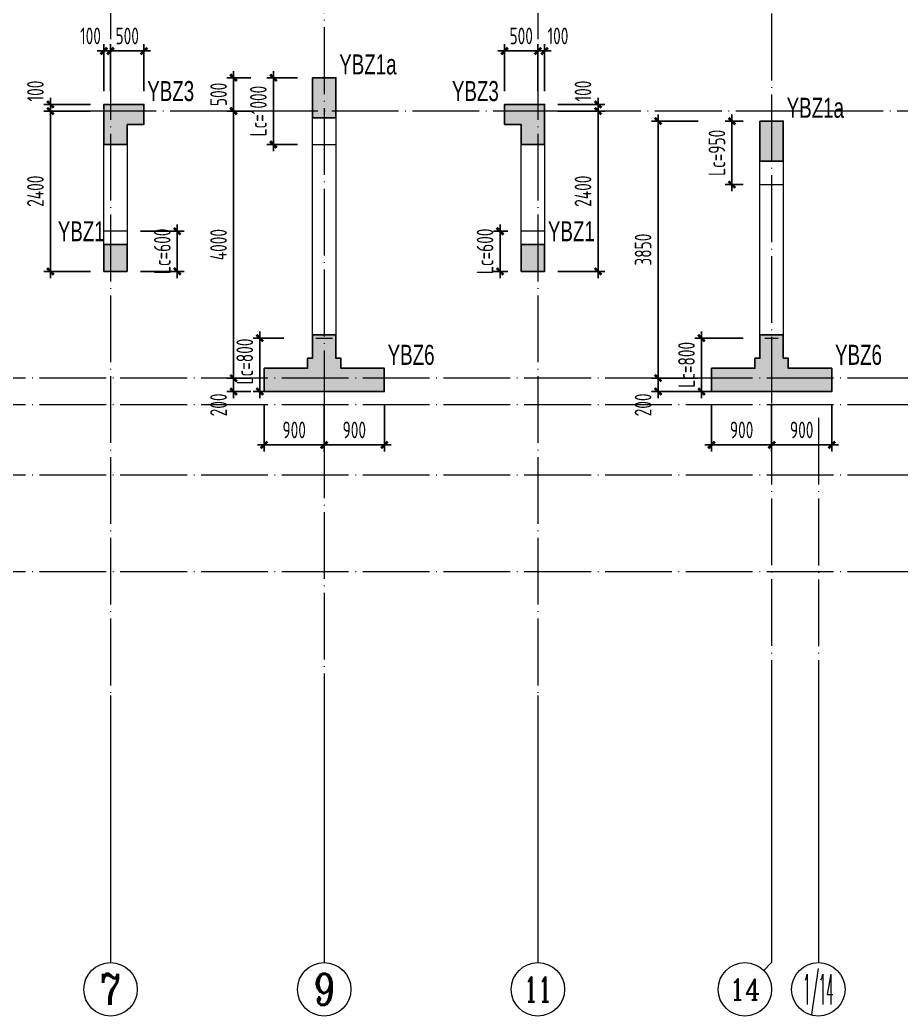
# Model space of a CAD drawing. Extents: x -129922 to 1190196, y -520662 to 139923.
# Drawn here: x 304398 to 317593, y -66506 to -51588 of the extents above; entities that cross this region are included whole.
import ezdxf
from ezdxf.enums import TextEntityAlignment as Align

# ---------------------------------------------------------------- set-up
doc = ezdxf.new("R2010")
doc.units = 0
doc.header["$LTSCALE"] = 1000
doc.header["$MEASUREMENT"] = 0
doc.linetypes.add('DOTE', pattern=[2.42, 2, -0.2, 0.02, -0.2])
for name, color, linetype, lineweight in [('A-标注-轴号', 3, 'Continuous', 15), ('A-标注-轴号文字', 7, 'Continuous', 15), ('A-轴线-塔楼', 1, 'DOTE', 9), ('A-轴线-隔墙', 41, 'DOTE', 9), ('S-基础-HATCH', 251, 'Continuous', 20), ('S-墙柱-DIM', 3, 'Continuous', 20), ('S-墙柱-Lc填充', 8, 'Continuous', 9), ('S-墙柱-WALL', 6, 'Continuous', 20), ('S-板-文字', 7, 'Continuous', 20), ('S-通用-TEXT', 7, 'Continuous', 20)]:
    doc.layers.add(name, color=color, linetype=linetype, lineweight=lineweight)
doc.layers.add('COLU_TH', color=5, linetype='Continuous')
doc.styles.add('_TCH_AXIS', font='COMPLEX.shx', dxfattribs={"bigfont": 'hztxt.shx'})
doc.styles.add('BW_Dim', font='Bweng.shx', dxfattribs={"width": 0.7, "bigfont": 'hztxt.shx'})
doc.styles.add('COMPLEX', font='COMPLEX')
doc.styles.add('TSSD_Dimension', font='tssdeng.shx', dxfattribs={"width": 0.7, "bigfont": 'HZTXT.SHX'})
doc.dimstyles.new('TSSD_100_100', dxfattribs={"dimtxt": 250, "dimasz": 100, "dimexe": 100, "dimexo": 200, "dimgap": 100, "dimtad": 1, "dimdec": 0, "dimzin": 0, "dimdsep": 46, "dimtxsty": 'TSSD_Dimension', "dimblk": 'ARCHTICK', "dimcen": 0, "dimdle": 100, "dimclrt": 7, "dimadec": 0, "dimazin": 0, "dimtfac": 1, "dimtdec": 0, "dimtix": 1, "dimtmove": 2, "dimatfit": 0, "dimfxl": 0, "dimtolj": 1, "dimtzin": 0, "dimarcsym": 0})

# ---------------------------------------------------------------- blocks, each defined once
blk = doc.blocks.new('_ArchTick')
at = {"color": 0, "linetype": 'ByBlock', "const_width": 0.4}
blk.add_lwpolyline([(-0.5, -0.5), (0.5, 0.5)], dxfattribs=at)
blk = doc.blocks.new('*D647')
at = {"layer": 'Defpoints', "color": 0, "transparency": 16777216}
for p in [(304855, -52953), (305655, -52953), (305655, -55353)]:
    blk.add_point(p, dxfattribs=at)
at = {"layer": 'S-墙柱-DIM', "color": 0, "lineweight": -2, "transparency": 16777216}
for p, q in [((305455, -52953), (304755, -52953)), ((304855, -55453), (304855, -52853)), ((305455, -55353), (304755, -55353))]:
    blk.add_line(p, q, dxfattribs=at)
at = {"layer": 'S-墙柱-DIM', "color": 0, "lineweight": -2, "transparency": 16777216, "xscale": 100, "yscale": 100, "zscale": 100}
for p, rotation in [((304855, -52953), 90), ((304855, -55353), 270)]:
    blk.add_blockref('_ArchTick', p, dxfattribs=dict(at, rotation=rotation))
at = {"layer": 'S-墙柱-DIM', "color": 7, "transparency": 16777216, "insert": (304630, -54153), "char_height": 250, "attachment_point": 5, "rotation": 90, "style": 'TSSD_Dimension'}
blk.add_mtext('\\A1;2400', dxfattribs=at)
blk = doc.blocks.new('*D648')
at = {"layer": 'Defpoints', "color": 0, "transparency": 16777216}
for p in [(304855, -52853), (305655, -52853), (305655, -52953)]:
    blk.add_point(p, dxfattribs=at)
at = {"layer": 'S-墙柱-DIM', "color": 0, "lineweight": -2, "transparency": 16777216}
for p, q in [((304855, -52853), (304855, -52753)), ((305455, -52853), (304755, -52853)), ((305455, -52953), (304755, -52953)), ((304855, -52953), (304855, -52853)), ((304855, -52953), (304855, -53053))]:
    blk.add_line(p, q, dxfattribs=at)
at = {"layer": 'S-墙柱-DIM', "color": 0, "lineweight": -2, "transparency": 16777216, "xscale": 100, "yscale": 100, "zscale": 100}
for p, rotation in [((304855, -52853), 270), ((304855, -52953), 90)]:
    blk.add_blockref('_ArchTick', p, dxfattribs=dict(at, rotation=rotation))
at = {"layer": 'S-墙柱-DIM', "color": 7, "transparency": 16777216, "insert": (304630, -52653), "char_height": 250, "attachment_point": 5, "rotation": 90, "style": 'TSSD_Dimension'}
blk.add_mtext('\\A1;100', dxfattribs=at)
blk = doc.blocks.new('*D649')
at = {"layer": 'Defpoints', "color": 0, "transparency": 16777216}
for p in [(305755, -52053), (305655, -52853), (305755, -52853)]:
    blk.add_point(p, dxfattribs=at)
at = {"layer": 'S-墙柱-DIM', "color": 0, "lineweight": -2, "transparency": 16777216}
for p, q in [((305655, -52053), (305555, -52053)), ((305655, -52653), (305655, -51953)), ((305655, -52053), (305755, -52053)), ((305755, -52653), (305755, -51953)), ((305755, -52053), (305855, -52053))]:
    blk.add_line(p, q, dxfattribs=at)
at = {"layer": 'S-墙柱-DIM', "color": 0, "lineweight": -2, "transparency": 16777216, "xscale": 100, "yscale": 100, "zscale": 100}
blk.add_blockref('_ArchTick', (305655, -52053), dxfattribs=at)
at = {"layer": 'S-墙柱-DIM', "color": 0, "lineweight": -2, "transparency": 16777216, "xscale": 100, "yscale": 100, "zscale": 100, "rotation": 180}
blk.add_blockref('_ArchTick', (305755, -52053), dxfattribs=at)
at = {"layer": 'S-墙柱-DIM', "color": 7, "transparency": 16777216, "insert": (305455, -51828), "char_height": 250, "attachment_point": 5, "style": 'TSSD_Dimension'}
blk.add_mtext('\\A1;100', dxfattribs=at)
blk = doc.blocks.new('*D650')
at = {"layer": 'Defpoints', "color": 0, "transparency": 16777216}
for p in [(306255, -52053), (305755, -52853), (306255, -52853)]:
    blk.add_point(p, dxfattribs=at)
at = {"layer": 'S-墙柱-DIM', "color": 0, "lineweight": -2, "transparency": 16777216}
for p, q in [((305755, -52053), (305655, -52053)), ((305755, -52653), (305755, -51953)), ((305755, -52053), (306255, -52053)), ((306255, -52653), (306255, -51953)), ((306255, -52053), (306355, -52053))]:
    blk.add_line(p, q, dxfattribs=at)
at = {"layer": 'S-墙柱-DIM', "color": 0, "lineweight": -2, "transparency": 16777216, "xscale": 100, "yscale": 100, "zscale": 100}
blk.add_blockref('_ArchTick', (305755, -52053), dxfattribs=at)
at = {"layer": 'S-墙柱-DIM', "color": 0, "lineweight": -2, "transparency": 16777216, "xscale": 100, "yscale": 100, "zscale": 100, "rotation": 180}
blk.add_blockref('_ArchTick', (306255, -52053), dxfattribs=at)
at = {"layer": 'S-墙柱-DIM', "color": 7, "transparency": 16777216, "insert": (306005, -51828), "char_height": 250, "attachment_point": 5, "style": 'TSSD_Dimension'}
blk.add_mtext('\\A1;500', dxfattribs=at)
blk = doc.blocks.new('*D660')
at = {"layer": 'Defpoints', "color": 0, "transparency": 16777216}
for p in [(307597, -56953), (308055, -56953), (308055, -57153)]:
    blk.add_point(p, dxfattribs=at)
at = {"layer": 'S-墙柱-DIM', "color": 0, "lineweight": -2, "transparency": 16777216}
for p, q in [((307855, -56953), (307497, -56953)), ((307597, -56953), (307597, -56853)), ((307597, -57153), (307597, -56953)), ((307855, -57153), (307497, -57153)), ((307597, -57153), (307597, -57253))]:
    blk.add_line(p, q, dxfattribs=at)
at = {"layer": 'S-墙柱-DIM', "color": 0, "lineweight": -2, "transparency": 16777216, "xscale": 100, "yscale": 100, "zscale": 100}
for p, rotation in [((307597, -56953), 270), ((307597, -57153), 90)]:
    blk.add_blockref('_ArchTick', p, dxfattribs=dict(at, rotation=rotation))
at = {"layer": 'S-墙柱-DIM', "color": 7, "transparency": 16777216, "insert": (307372, -57353), "char_height": 250, "attachment_point": 5, "rotation": 90, "style": 'TSSD_Dimension'}
blk.add_mtext('\\A1;200', dxfattribs=at)
blk = doc.blocks.new('*D661')
at = {"layer": 'Defpoints', "color": 0, "transparency": 16777216}
for p in [(307597, -52953), (308055, -52953), (308055, -56953)]:
    blk.add_point(p, dxfattribs=at)
at = {"layer": 'S-墙柱-DIM', "color": 0, "lineweight": -2, "transparency": 16777216}
for p, q in [((307855, -52953), (307497, -52953)), ((307597, -57053), (307597, -52853)), ((307855, -56953), (307497, -56953))]:
    blk.add_line(p, q, dxfattribs=at)
at = {"layer": 'S-墙柱-DIM', "color": 0, "lineweight": -2, "transparency": 16777216, "xscale": 100, "yscale": 100, "zscale": 100}
for p, rotation in [((307597, -52953), 90), ((307597, -56953), 270)]:
    blk.add_blockref('_ArchTick', p, dxfattribs=dict(at, rotation=rotation))
at = {"layer": 'S-墙柱-DIM', "color": 7, "transparency": 16777216, "insert": (307372, -54953), "char_height": 250, "attachment_point": 5, "rotation": 90, "style": 'TSSD_Dimension'}
blk.add_mtext('\\A1;4000', dxfattribs=at)
blk = doc.blocks.new('*D662')
at = {"layer": 'Defpoints', "color": 0, "transparency": 16777216}
for p in [(307597, -52453), (308055, -52453), (308055, -52953)]:
    blk.add_point(p, dxfattribs=at)
at = {"layer": 'S-墙柱-DIM', "color": 0, "lineweight": -2, "transparency": 16777216}
for p, q in [((307597, -52453), (307597, -52353)), ((307855, -52453), (307497, -52453)), ((307597, -52953), (307597, -52453)), ((307855, -52953), (307497, -52953)), ((307597, -52953), (307597, -53053))]:
    blk.add_line(p, q, dxfattribs=at)
at = {"layer": 'S-墙柱-DIM', "color": 0, "lineweight": -2, "transparency": 16777216, "xscale": 100, "yscale": 100, "zscale": 100}
for p, rotation in [((307597, -52453), 270), ((307597, -52953), 90)]:
    blk.add_blockref('_ArchTick', p, dxfattribs=dict(at, rotation=rotation))
at = {"layer": 'S-墙柱-DIM', "color": 7, "transparency": 16777216, "insert": (307372, -52703), "char_height": 250, "attachment_point": 5, "rotation": 90, "style": 'TSSD_Dimension'}
blk.add_mtext('\\A1;500', dxfattribs=at)
blk = doc.blocks.new('*D663')
at = {"layer": 'Defpoints', "color": 0, "transparency": 16777216}
for p in [(308055, -57153), (308955, -57153), (308955, -57953)]:
    blk.add_point(p, dxfattribs=at)
at = {"layer": 'S-墙柱-DIM', "color": 0, "lineweight": -2, "transparency": 16777216}
for p, q in [((308055, -57353), (308055, -58053)), ((308955, -57353), (308955, -58053)), ((307955, -57953), (309055, -57953))]:
    blk.add_line(p, q, dxfattribs=at)
at = {"layer": 'S-墙柱-DIM', "color": 0, "lineweight": -2, "transparency": 16777216, "xscale": 100, "yscale": 100, "zscale": 100, "rotation": 180}
blk.add_blockref('_ArchTick', (308055, -57953), dxfattribs=at)
at = {"layer": 'S-墙柱-DIM', "color": 0, "lineweight": -2, "transparency": 16777216, "xscale": 100, "yscale": 100, "zscale": 100}
blk.add_blockref('_ArchTick', (308955, -57953), dxfattribs=at)
at = {"layer": 'S-墙柱-DIM', "color": 7, "transparency": 16777216, "insert": (308505, -57728), "char_height": 250, "attachment_point": 5, "style": 'TSSD_Dimension'}
blk.add_mtext('\\A1;900', dxfattribs=at)
blk = doc.blocks.new('*D664')
at = {"layer": 'Defpoints', "color": 0, "transparency": 16777216}
for p in [(308955, -57153), (309855, -57153), (309855, -57953)]:
    blk.add_point(p, dxfattribs=at)
at = {"layer": 'S-墙柱-DIM', "color": 0, "lineweight": -2, "transparency": 16777216}
for p, q in [((308955, -57353), (308955, -58053)), ((309855, -57353), (309855, -58053)), ((308855, -57953), (309955, -57953))]:
    blk.add_line(p, q, dxfattribs=at)
at = {"layer": 'S-墙柱-DIM', "color": 0, "lineweight": -2, "transparency": 16777216, "xscale": 100, "yscale": 100, "zscale": 100, "rotation": 180}
blk.add_blockref('_ArchTick', (308955, -57953), dxfattribs=at)
at = {"layer": 'S-墙柱-DIM', "color": 0, "lineweight": -2, "transparency": 16777216, "xscale": 100, "yscale": 100, "zscale": 100}
blk.add_blockref('_ArchTick', (309855, -57953), dxfattribs=at)
at = {"layer": 'S-墙柱-DIM', "color": 7, "transparency": 16777216, "insert": (309405, -57728), "char_height": 250, "attachment_point": 5, "style": 'TSSD_Dimension'}
blk.add_mtext('\\A1;900', dxfattribs=at)
blk = doc.blocks.new('*D665')
at = {"layer": 'Defpoints', "color": 0, "transparency": 16777216}
for p in [(312255, -52953), (313055, -52953), (312255, -55353)]:
    blk.add_point(p, dxfattribs=at)
at = {"layer": 'S-墙柱-DIM', "color": 0, "lineweight": -2, "transparency": 16777216}
for p, q in [((312455, -52953), (313155, -52953)), ((313055, -55453), (313055, -52853)), ((312455, -55353), (313155, -55353))]:
    blk.add_line(p, q, dxfattribs=at)
at = {"layer": 'S-墙柱-DIM', "color": 0, "lineweight": -2, "transparency": 16777216, "xscale": 100, "yscale": 100, "zscale": 100}
for p, rotation in [((313055, -52953), 90), ((313055, -55353), 270)]:
    blk.add_blockref('_ArchTick', p, dxfattribs=dict(at, rotation=rotation))
at = {"layer": 'S-墙柱-DIM', "color": 7, "transparency": 16777216, "insert": (312830, -54153), "char_height": 250, "attachment_point": 5, "rotation": 90, "style": 'TSSD_Dimension'}
blk.add_mtext('\\A1;2400', dxfattribs=at)
blk = doc.blocks.new('*D666')
at = {"layer": 'Defpoints', "color": 0, "transparency": 16777216}
for p in [(312255, -52853), (312255, -52953), (313055, -52853)]:
    blk.add_point(p, dxfattribs=at)
at = {"layer": 'S-墙柱-DIM', "color": 0, "lineweight": -2, "transparency": 16777216}
for p, q in [((313055, -52853), (313055, -52753)), ((312455, -52853), (313155, -52853)), ((312455, -52953), (313155, -52953)), ((313055, -52953), (313055, -52853)), ((313055, -52953), (313055, -53053))]:
    blk.add_line(p, q, dxfattribs=at)
at = {"layer": 'S-墙柱-DIM', "color": 0, "lineweight": -2, "transparency": 16777216, "xscale": 100, "yscale": 100, "zscale": 100}
for p, rotation in [((313055, -52853), 270), ((313055, -52953), 90)]:
    blk.add_blockref('_ArchTick', p, dxfattribs=dict(at, rotation=rotation))
at = {"layer": 'S-墙柱-DIM', "color": 7, "transparency": 16777216, "insert": (312830, -52653), "char_height": 250, "attachment_point": 5, "rotation": 90, "style": 'TSSD_Dimension'}
blk.add_mtext('\\A1;100', dxfattribs=at)
blk = doc.blocks.new('*D667')
at = {"layer": 'Defpoints', "color": 0, "transparency": 16777216}
for p in [(312155, -52053), (311655, -52853), (312155, -52853)]:
    blk.add_point(p, dxfattribs=at)
at = {"layer": 'S-墙柱-DIM', "color": 0, "lineweight": -2, "transparency": 16777216}
for p, q in [((311655, -52053), (311555, -52053)), ((311655, -52653), (311655, -51953)), ((311655, -52053), (312155, -52053)), ((312155, -52653), (312155, -51953)), ((312155, -52053), (312255, -52053))]:
    blk.add_line(p, q, dxfattribs=at)
at = {"layer": 'S-墙柱-DIM', "color": 0, "lineweight": -2, "transparency": 16777216, "xscale": 100, "yscale": 100, "zscale": 100}
blk.add_blockref('_ArchTick', (311655, -52053), dxfattribs=at)
at = {"layer": 'S-墙柱-DIM', "color": 0, "lineweight": -2, "transparency": 16777216, "xscale": 100, "yscale": 100, "zscale": 100, "rotation": 180}
blk.add_blockref('_ArchTick', (312155, -52053), dxfattribs=at)
at = {"layer": 'S-墙柱-DIM', "color": 7, "transparency": 16777216, "insert": (311905, -51828), "char_height": 250, "attachment_point": 5, "style": 'TSSD_Dimension'}
blk.add_mtext('\\A1;500', dxfattribs=at)
blk = doc.blocks.new('*D668')
at = {"layer": 'Defpoints', "color": 0, "transparency": 16777216}
for p in [(312255, -52053), (312155, -52853), (312255, -52853)]:
    blk.add_point(p, dxfattribs=at)
at = {"layer": 'S-墙柱-DIM', "color": 0, "lineweight": -2, "transparency": 16777216}
for p, q in [((312155, -52053), (312055, -52053)), ((312155, -52653), (312155, -51953)), ((312155, -52053), (312255, -52053)), ((312255, -52653), (312255, -51953)), ((312255, -52053), (312355, -52053))]:
    blk.add_line(p, q, dxfattribs=at)
at = {"layer": 'S-墙柱-DIM', "color": 0, "lineweight": -2, "transparency": 16777216, "xscale": 100, "yscale": 100, "zscale": 100}
blk.add_blockref('_ArchTick', (312155, -52053), dxfattribs=at)
at = {"layer": 'S-墙柱-DIM', "color": 0, "lineweight": -2, "transparency": 16777216, "xscale": 100, "yscale": 100, "zscale": 100, "rotation": 180}
blk.add_blockref('_ArchTick', (312255, -52053), dxfattribs=at)
at = {"layer": 'S-墙柱-DIM', "color": 7, "transparency": 16777216, "insert": (312455, -51828), "char_height": 250, "attachment_point": 5, "style": 'TSSD_Dimension'}
blk.add_mtext('\\A1;100', dxfattribs=at)
blk = doc.blocks.new('*D679')
at = {"layer": 'Defpoints', "color": 0, "transparency": 16777216}
for p in [(313955, -56953), (314755, -56953), (314755, -57153)]:
    blk.add_point(p, dxfattribs=at)
at = {"layer": 'S-墙柱-DIM', "color": 0, "lineweight": -2, "transparency": 16777216}
for p, q in [((314555, -56953), (313855, -56953)), ((313955, -56953), (313955, -56853)), ((313955, -57153), (313955, -56953)), ((314555, -57153), (313855, -57153)), ((313955, -57153), (313955, -57253))]:
    blk.add_line(p, q, dxfattribs=at)
at = {"layer": 'S-墙柱-DIM', "color": 0, "lineweight": -2, "transparency": 16777216, "xscale": 100, "yscale": 100, "zscale": 100}
for p, rotation in [((313955, -56953), 270), ((313955, -57153), 90)]:
    blk.add_blockref('_ArchTick', p, dxfattribs=dict(at, rotation=rotation))
at = {"layer": 'S-墙柱-DIM', "color": 7, "transparency": 16777216, "insert": (313730, -57353), "char_height": 250, "attachment_point": 5, "rotation": 90, "style": 'TSSD_Dimension'}
blk.add_mtext('\\A1;200', dxfattribs=at)
blk = doc.blocks.new('*D680')
at = {"layer": 'Defpoints', "color": 0, "transparency": 16777216}
for p in [(313955, -53103), (314755, -53103), (314755, -56953)]:
    blk.add_point(p, dxfattribs=at)
at = {"layer": 'S-墙柱-DIM', "color": 0, "lineweight": -2, "transparency": 16777216}
for p, q in [((314555, -53103), (313855, -53103)), ((313955, -57053), (313955, -53003)), ((314555, -56953), (313855, -56953))]:
    blk.add_line(p, q, dxfattribs=at)
at = {"layer": 'S-墙柱-DIM', "color": 0, "lineweight": -2, "transparency": 16777216, "xscale": 100, "yscale": 100, "zscale": 100}
for p, rotation in [((313955, -53103), 90), ((313955, -56953), 270)]:
    blk.add_blockref('_ArchTick', p, dxfattribs=dict(at, rotation=rotation))
at = {"layer": 'S-墙柱-DIM', "color": 7, "transparency": 16777216, "insert": (313730, -55028), "char_height": 250, "attachment_point": 5, "rotation": 90, "style": 'TSSD_Dimension'}
blk.add_mtext('\\A1;3850', dxfattribs=at)
blk = doc.blocks.new('*D681')
at = {"layer": 'Defpoints', "color": 0, "transparency": 16777216}
for p in [(314755, -57153), (315655, -57153), (315655, -57953)]:
    blk.add_point(p, dxfattribs=at)
at = {"layer": 'S-墙柱-DIM', "color": 0, "lineweight": -2, "transparency": 16777216}
for p, q in [((314755, -57353), (314755, -58053)), ((315655, -57353), (315655, -58053)), ((314655, -57953), (315755, -57953))]:
    blk.add_line(p, q, dxfattribs=at)
at = {"layer": 'S-墙柱-DIM', "color": 0, "lineweight": -2, "transparency": 16777216, "xscale": 100, "yscale": 100, "zscale": 100, "rotation": 180}
blk.add_blockref('_ArchTick', (314755, -57953), dxfattribs=at)
at = {"layer": 'S-墙柱-DIM', "color": 0, "lineweight": -2, "transparency": 16777216, "xscale": 100, "yscale": 100, "zscale": 100}
blk.add_blockref('_ArchTick', (315655, -57953), dxfattribs=at)
at = {"layer": 'S-墙柱-DIM', "color": 7, "transparency": 16777216, "insert": (315205, -57728), "char_height": 250, "attachment_point": 5, "style": 'TSSD_Dimension'}
blk.add_mtext('\\A1;900', dxfattribs=at)
blk = doc.blocks.new('*D682')
at = {"layer": 'Defpoints', "color": 0, "transparency": 16777216}
for p in [(315655, -57153), (316555, -57153), (316555, -57953)]:
    blk.add_point(p, dxfattribs=at)
at = {"layer": 'S-墙柱-DIM', "color": 0, "lineweight": -2, "transparency": 16777216}
for p, q in [((315655, -57353), (315655, -58053)), ((316555, -57353), (316555, -58053)), ((315555, -57953), (316655, -57953))]:
    blk.add_line(p, q, dxfattribs=at)
at = {"layer": 'S-墙柱-DIM', "color": 0, "lineweight": -2, "transparency": 16777216, "xscale": 100, "yscale": 100, "zscale": 100, "rotation": 180}
blk.add_blockref('_ArchTick', (315655, -57953), dxfattribs=at)
at = {"layer": 'S-墙柱-DIM', "color": 0, "lineweight": -2, "transparency": 16777216, "xscale": 100, "yscale": 100, "zscale": 100}
blk.add_blockref('_ArchTick', (316555, -57953), dxfattribs=at)
at = {"layer": 'S-墙柱-DIM', "color": 7, "transparency": 16777216, "insert": (316105, -57728), "char_height": 250, "attachment_point": 5, "style": 'TSSD_Dimension'}
blk.add_mtext('\\A1;900', dxfattribs=at)
blk = doc.blocks.new('*D712')
at = {"layer": 'Defpoints', "color": 0, "transparency": 16777216}
for p in [(306005, -54753), (306755, -54753), (306005, -55353)]:
    blk.add_point(p, dxfattribs=at)
at = {"layer": 'S-墙柱-DIM', "color": 0, "lineweight": -2, "transparency": 16777216}
for p, q in [((306755, -54753), (306755, -54653)), ((306205, -54753), (306855, -54753)), ((306755, -55353), (306755, -54753)), ((306205, -55353), (306855, -55353)), ((306755, -55353), (306755, -55453))]:
    blk.add_line(p, q, dxfattribs=at)
at = {"layer": 'S-墙柱-DIM', "color": 0, "lineweight": -2, "transparency": 16777216, "xscale": 100, "yscale": 100, "zscale": 100}
for p, rotation in [((306755, -54753), 270), ((306755, -55353), 90)]:
    blk.add_blockref('_ArchTick', p, dxfattribs=dict(at, rotation=rotation))
at = {"layer": 'S-墙柱-DIM', "color": 7, "transparency": 16777216, "insert": (306530, -55053), "char_height": 250, "attachment_point": 5, "rotation": 90, "style": 'TSSD_Dimension'}
blk.add_mtext('\\A1;Lc=600', dxfattribs=at)
blk = doc.blocks.new('*D713')
at = {"layer": 'Defpoints', "color": 0, "transparency": 16777216}
for p in [(311588, -54753), (311905, -54753), (311905, -55353)]:
    blk.add_point(p, dxfattribs=at)
at = {"layer": 'S-墙柱-DIM', "color": 0, "lineweight": -2, "transparency": 16777216}
for p, q in [((311588, -54753), (311588, -54653)), ((311705, -54753), (311488, -54753)), ((311588, -55353), (311588, -54753)), ((311705, -55353), (311488, -55353)), ((311588, -55353), (311588, -55453))]:
    blk.add_line(p, q, dxfattribs=at)
at = {"layer": 'S-墙柱-DIM', "color": 0, "lineweight": -2, "transparency": 16777216, "xscale": 100, "yscale": 100, "zscale": 100}
for p, rotation in [((311588, -54753), 270), ((311588, -55353), 90)]:
    blk.add_blockref('_ArchTick', p, dxfattribs=dict(at, rotation=rotation))
at = {"layer": 'S-墙柱-DIM', "color": 7, "transparency": 16777216, "insert": (311363, -55053), "char_height": 250, "attachment_point": 5, "rotation": 90, "style": 'TSSD_Dimension'}
blk.add_mtext('\\A1;Lc=600', dxfattribs=at)
blk = doc.blocks.new('*D715')
at = {"layer": 'Defpoints', "color": 0, "transparency": 16777216}
for p in [(307990, -56353), (308552, -56353), (308552, -57153)]:
    blk.add_point(p, dxfattribs=at)
at = {"layer": 'S-墙柱-DIM', "color": 0, "lineweight": -2, "transparency": 16777216}
for p, q in [((308352, -56353), (307890, -56353)), ((307990, -57253), (307990, -56253)), ((308352, -57153), (307890, -57153))]:
    blk.add_line(p, q, dxfattribs=at)
at = {"layer": 'S-墙柱-DIM', "color": 0, "lineweight": -2, "transparency": 16777216, "xscale": 100, "yscale": 100, "zscale": 100}
for p, rotation in [((307990, -56353), 90), ((307990, -57153), 270)]:
    blk.add_blockref('_ArchTick', p, dxfattribs=dict(at, rotation=rotation))
at = {"layer": 'S-墙柱-DIM', "color": 7, "transparency": 16777216, "insert": (307765, -56703), "char_height": 250, "attachment_point": 5, "rotation": 90, "style": 'TSSD_Dimension'}
blk.add_mtext('\\A1;Lc=800', dxfattribs=at)
blk = doc.blocks.new('*D716')
at = {"layer": 'Defpoints', "color": 0, "transparency": 16777216}
for p in [(308755, -52453), (308193, -53453), (308755, -53453)]:
    blk.add_point(p, dxfattribs=at)
at = {"layer": 'S-墙柱-DIM', "color": 0, "lineweight": -2, "transparency": 16777216}
for p, q in [((308193, -52453), (308193, -52353)), ((308555, -52453), (308093, -52453)), ((308193, -52453), (308193, -53453)), ((308555, -53453), (308093, -53453)), ((308193, -53453), (308193, -53553))]:
    blk.add_line(p, q, dxfattribs=at)
at = {"layer": 'S-墙柱-DIM', "color": 0, "lineweight": -2, "transparency": 16777216, "xscale": 100, "yscale": 100, "zscale": 100}
for p, rotation in [((308193, -52453), 270), ((308193, -53453), 90)]:
    blk.add_blockref('_ArchTick', p, dxfattribs=dict(at, rotation=rotation))
at = {"layer": 'S-墙柱-DIM', "color": 7, "transparency": 16777216, "insert": (307968, -52953), "char_height": 250, "attachment_point": 5, "rotation": 90, "style": 'TSSD_Dimension'}
blk.add_mtext('\\A1;Lc=1000', dxfattribs=at)
blk = doc.blocks.new('*D717')
at = {"layer": 'Defpoints', "color": 0, "transparency": 16777216}
for p in [(314605, -56353), (315430, -56353), (315505, -57153)]:
    blk.add_point(p, dxfattribs=at)
at = {"layer": 'S-墙柱-DIM', "color": 0, "lineweight": -2, "transparency": 16777216}
for p, q in [((315230, -56353), (314505, -56353)), ((314605, -56353), (314605, -56253)), ((314605, -57153), (314605, -56353)), ((315305, -57153), (314505, -57153)), ((314605, -57153), (314605, -57253))]:
    blk.add_line(p, q, dxfattribs=at)
at = {"layer": 'S-墙柱-DIM', "color": 0, "lineweight": -2, "transparency": 16777216, "xscale": 100, "yscale": 100, "zscale": 100}
for p, rotation in [((314605, -56353), 270), ((314605, -57153), 90)]:
    blk.add_blockref('_ArchTick', p, dxfattribs=dict(at, rotation=rotation))
at = {"layer": 'S-墙柱-DIM', "color": 7, "transparency": 16777216, "insert": (314380, -56753), "char_height": 250, "attachment_point": 5, "rotation": 90, "style": 'TSSD_Dimension'}
blk.add_mtext('\\A1;Lc=800', dxfattribs=at)
blk = doc.blocks.new('*D718')
at = {"layer": 'Defpoints', "color": 0, "transparency": 16777216}
for p in [(315430, -53103), (315060, -54053), (315430, -54053)]:
    blk.add_point(p, dxfattribs=at)
at = {"layer": 'S-墙柱-DIM', "color": 0, "lineweight": -2, "transparency": 16777216}
for p, q in [((315230, -53103), (314960, -53103)), ((315060, -53103), (315060, -53003)), ((315060, -53103), (315060, -54053)), ((315230, -54053), (314960, -54053)), ((315060, -54053), (315060, -54153))]:
    blk.add_line(p, q, dxfattribs=at)
at = {"layer": 'S-墙柱-DIM', "color": 0, "lineweight": -2, "transparency": 16777216, "xscale": 100, "yscale": 100, "zscale": 100}
for p, rotation in [((315060, -53103), 270), ((315060, -54053), 90)]:
    blk.add_blockref('_ArchTick', p, dxfattribs=dict(at, rotation=rotation))
at = {"layer": 'S-墙柱-DIM', "color": 7, "transparency": 16777216, "insert": (314835, -53578), "char_height": 250, "attachment_point": 5, "rotation": 90, "style": 'TSSD_Dimension'}
blk.add_mtext('\\A1;Lc=950', dxfattribs=at)
blk = doc.blocks.new('_AXISO')
blk.add_circle((0, 0), 0.5)
at = {"layer": 'S-板-文字', "style": 'COMPLEX', "width": 1.041667}
blk.add_attdef('A', text='', height=0.56, dxfattribs=at).set_placement((-0.25, -0.28), (0.25, -0.28), align=Align.FIT)
blk = doc.blocks.new('ZHOUWANG3')
at = {"layer": 'A-标注-轴号'}
for p, q in [((102352, 226834), (102352, 222834)), ((105552, 226834), (105552, 222834)), ((108752, 226834), (108752, 222834)), ((112252, 226834), (112252, 222834)), ((112952, 226834), (112952, 222834)), ((112135, 222716), (112252, 222834))]:
    blk.add_line(p, q, dxfattribs=at)
at = {"layer": 'A-轴线-塔楼', "linetype": 'DOTE', "ltscale": 0.5}
for p, q in [((105552, 248942), (105552, 226834)), ((112252, 241886), (112252, 226834)), ((102352, 240086), (102352, 226834)), ((108752, 240086), (108752, 226834)), ((122394, 235586), (101608, 235586)), ((139798, 231586), (85362, 231586)), ((112952, 230993), (112952, 226834)), ((139798, 228686), (85362, 228686))]:
    blk.add_line(p, q, dxfattribs=at)
at = {"layer": 'A-轴线-隔墙', "ltscale": 0.5}
for p, q in [((139798, 231186), (85362, 231186)), ((139798, 230136), (85362, 230136))]:
    blk.add_line(p, q, dxfattribs=at)
at = {"layer": 'A-标注-轴号'}
ref = blk.add_blockref('_AXISO', (102352, 222434), dxfattribs=dict(at, xscale=800, yscale=800, zscale=800))
ref.add_attrib('A', '7', dxfattribs={"layer": 'A-标注-轴号文字', "height": 466, "style": '_TCH_AXIS'}).set_placement((102197, 222201), (102507, 222201), align=Align.FIT)
ref = blk.add_blockref('_AXISO', (105552, 222434), dxfattribs=dict(at, xscale=800, yscale=800, zscale=800))
ref.add_attrib('A', '9', dxfattribs={"layer": 'A-标注-轴号文字', "height": 466, "style": '_TCH_AXIS'}).set_placement((105397, 222201), (105707, 222201), align=Align.FIT)
ref = blk.add_blockref('_AXISO', (108752, 222434), dxfattribs=dict(at, xscale=800, yscale=800, zscale=800))
ref.add_attrib('A', '11', dxfattribs={"layer": 'A-标注-轴号文字', "height": 368.8, "style": '_TCH_AXIS'}).set_placement((108541, 222249), (108963, 222249), align=Align.FIT)
ref = blk.add_blockref('_AXISO', (111852, 222434), dxfattribs=dict(at, xscale=800, yscale=800, zscale=800))
ref.add_attrib('A', '14', dxfattribs={"layer": 'A-标注-轴号文字', "height": 314.1, "style": '_TCH_AXIS'}).set_placement((111620, 222277), (112084, 222277), align=Align.FIT)
ref = blk.add_blockref('_AXISO', (112952, 222434), dxfattribs=dict(at, xscale=800, yscale=800, zscale=800))
ref.add_attrib('A', '1/14', dxfattribs={"layer": 'A-标注-轴号文字', "height": 452.5, "style": '_TCH_AXIS', "width": 0.308824}).set_placement((112726, 222207), (113178, 222207), align=Align.FIT)

msp = doc.modelspace()

# ---------------------------------------------------------------- hatches: boundary and pattern name
at = {"layer": 'S-基础-HATCH'}
for points in [[(308779.6, -52453.3), (309129.6, -52453.3), (309129.6, -53053.3), (308779.6, -53053.3)], [(306004.6, -53153.3), (306254.6, -53153.3), (306254.6, -52853.3), (305654.6, -52853.3), (305654.6, -53453.3), (306004.6, -53453.3)], [(311904.6, -53153.3), (311904.6, -53453.3), (312254.6, -53453.3), (312254.6, -52853.3), (311654.6, -52853.3), (311654.6, -53153.3)], [(315479.6, -53103.3), (315829.6, -53103.3), (315829.6, -53703.3), (315479.6, -53703.3)], [(306004.6, -55353.3), (305654.6, -55353.3), (305654.6, -54953.3), (306004.6, -54953.3)], [(312254.6, -54953.3), (312254.6, -55353.3), (311904.6, -55353.3), (311904.6, -54953.3)], [(308054.6, -56803.3), (308704.6, -56803.3), (308704.6, -56653.3), (308779.6, -56653.3), (308779.6, -56303.3), (309129.6, -56303.3), (309129.6, -56653.3), (309204.6, -56653.3), (309204.6, -56803.3), (309854.6, -56803.3), (309854.6, -57153.3), (308054.6, -57153.3)], [(314754.6, -56803.3), (315404.6, -56803.3), (315404.6, -56653.3), (315479.6, -56653.3), (315479.6, -56303.3), (315829.6, -56303.3), (315829.6, -56653.3), (315904.6, -56653.3), (315904.6, -56803.3), (316554.6, -56803.3), (316554.6, -57153.3), (314754.6, -57153.3)]]:
    msp.add_hatch(color=256, dxfattribs=at).paths.add_polyline_path(points)

# ---------------------------------------------------------------- linework, layer by layer
at = {"layer": 'COLU_TH'}
for points in [[(308779.6, -52453.3), (309129.6, -52453.3), (309129.6, -53053.3), (308779.6, -53053.3)], [(306004.6, -53153.3), (306254.6, -53153.3), (306254.6, -52853.3), (305654.6, -52853.3), (305654.6, -53453.3), (306004.6, -53453.3)], [(311904.6, -53153.3), (311904.6, -53453.3), (312254.6, -53453.3), (312254.6, -52853.3), (311654.6, -52853.3), (311654.6, -53153.3)], [(315479.6, -53103.3), (315829.6, -53103.3), (315829.6, -53703.3), (315479.6, -53703.3)], [(306004.6, -55353.3), (305654.6, -55353.3), (305654.6, -54953.3), (306004.6, -54953.3)], [(312254.6, -54953.3), (312254.6, -55353.3), (311904.6, -55353.3), (311904.6, -54953.3)]]:
    msp.add_lwpolyline(points, close=True, dxfattribs=at)
for points in [[(308054.6, -56803.3), (308704.6, -56803.3), (308704.6, -56653.3), (308779.6, -56653.3), (308779.6, -56303.3), (309129.6, -56303.3), (309129.6, -56653.3), (309204.6, -56653.3), (309204.6, -56803.3), (309854.6, -56803.3), (309854.6, -57153.3), (308054.6, -57153.3), (308054.6, -56803.3)], [(314754.6, -56803.3), (315404.6, -56803.3), (315404.6, -56653.3), (315479.6, -56653.3), (315479.6, -56303.3), (315829.6, -56303.3), (315829.6, -56653.3), (315904.6, -56653.3), (315904.6, -56803.3), (316554.6, -56803.3), (316554.6, -57153.3), (314754.6, -57153.3), (314754.6, -56803.3)]]:
    msp.add_lwpolyline(points, dxfattribs=at)
at = {"layer": 'S-墙柱-Lc填充'}
for p, q in [((308779.6, -53453.3), (309129.6, -53453.3)), ((315479.6, -54053.3), (315829.6, -54053.3)), ((306004.6, -54753.3), (305654.6, -54753.3)), ((312254.6, -54753.3), (311904.6, -54753.3)), ((308829.6, -56353.3), (309079.6, -56353.3)), ((315554.6, -56353.3), (315754.6, -56353.3))]:
    msp.add_line(p, q, dxfattribs=at)
at = {"layer": 'S-墙柱-WALL'}
for points in [[(308054.6, -57153.3), (308054.6, -56803.3), (308704.6, -56803.3), (308704.6, -56653.3), (308779.6, -56653.3), (308779.6, -52453.3), (309129.6, -52453.3), (309129.6, -56653.3), (309204.6, -56653.3), (309204.6, -56803.3), (309854.6, -56803.3), (309854.6, -57153.3)], [(306004.6, -55353.3), (305654.6, -55353.3), (305654.6, -52853.3), (306254.6, -52853.3), (306254.6, -53153.3), (306004.6, -53153.3)], [(311904.6, -55353.3), (311904.6, -53153.3), (311654.6, -53153.3), (311654.6, -52853.3), (312254.6, -52853.3), (312254.6, -55353.3)], [(314754.6, -57153.3), (314754.6, -56803.3), (315404.6, -56803.3), (315404.6, -56653.3), (315479.6, -56653.3), (315479.6, -53103.3), (315829.6, -53103.3), (315829.6, -56653.3), (315904.6, -56653.3), (315904.6, -56803.3), (316554.6, -56803.3), (316554.6, -57153.3)]]:
    msp.add_lwpolyline(points, close=True, dxfattribs=at)

# ---------------------------------------------------------------- block references
msp.add_blockref('ZHOUWANG3', (203402.7, -288539.7))

# ---------------------------------------------------------------- texts
at = {"layer": 'S-通用-TEXT', "color": 6, "style": 'BW_Dim', "width": 0.7}
for s, p in [('YBZ1a', (309179.6, -52403.3)), ('YBZ1a', (315879.6, -53053.3)), ('YBZ1', (304965.1, -54903.3)), ('YBZ1', (312304.6, -54903.3))]:
    msp.add_text(s, height=300, dxfattribs=at).set_placement(p)
at = {"layer": 'S-通用-TEXT', "style": 'BW_Dim', "width": 0.7}
for s, p in [('YBZ3', (306304.6, -52803.3)), ('YBZ3', (310867.1, -52803.3)), ('YBZ6', (309904.6, -56753.3)), ('YBZ6', (316604.6, -56753.3))]:
    msp.add_text(s, height=300, dxfattribs=at).set_placement(p)

# ---------------------------------------------------------------- dimensions: what is measured, and where the dimension line sits
at = {"layer": 'S-墙柱-DIM'}
for base, p1, p2, picture, middle in [((305754.6, -52053.3), (305654.6, -52853.3), (305754.6, -52853.3), '*D649', (305454.6, -51828.3)), ((312254.6, -52053.3), (312154.6, -52853.3), (312254.6, -52853.3), '*D668', (312454.6, -51828.3))]:
    dim = msp.add_linear_dim(base=base, p1=p1, p2=p2, dimstyle='TSSD_100_100', dxfattribs=at)
    dim.commit()
    dim.dimension.update_dxf_attribs({"geometry": picture, "text_midpoint": middle, "dimtype": 128})
for base, p1, p2, picture, middle in [((306254.6, -52053.3), (305754.6, -52853.3), (306254.6, -52853.3), '*D650', (306004.6, -51828.3)), ((312154.6, -52053.3), (311654.6, -52853.3), (312154.6, -52853.3), '*D667', (311904.6, -51828.3)), ((308954.6, -57953.3), (308054.6, -57153.3), (308954.6, -57153.3), '*D663', (308504.6, -57728.3)), ((309854.6, -57953.3), (308954.6, -57153.3), (309854.6, -57153.3), '*D664', (309404.6, -57728.3)), ((315654.6, -57953.3), (314754.6, -57153.3), (315654.6, -57153.3), '*D681', (315204.6, -57728.3)), ((316554.6, -57953.3), (315654.6, -57153.3), (316554.6, -57153.3), '*D682', (316104.6, -57728.3))]:
    dim = msp.add_linear_dim(base=base, p1=p1, p2=p2, dimstyle='TSSD_100_100', dxfattribs=at)
    dim.commit()
    dim.dimension.update_dxf_attribs({"geometry": picture, "text_midpoint": middle})
for base, p1, p2, picture, middle in [((307597.2, -52453.3), (308054.6, -52953.3), (308054.6, -52453.3), '*D662', (307372.2, -52703.3)), ((304854.6, -52953.3), (305654.6, -55353.3), (305654.6, -52953.3), '*D647', (304629.6, -54153.3)), ((307597.2, -52953.3), (308054.6, -56953.3), (308054.6, -52953.3), '*D661', (307372.2, -54953.3)), ((313054.6, -52953.3), (312254.6, -55353.3), (312254.6, -52953.3), '*D665', (312829.6, -54153.3)), ((313954.6, -53103.3), (314754.6, -56953.3), (314754.6, -53103.3), '*D680', (313729.6, -55028.3))]:
    dim = msp.add_linear_dim(base=base, p1=p1, p2=p2, angle=90, dimstyle='TSSD_100_100', dxfattribs=at)
    dim.commit()
    dim.dimension.update_dxf_attribs({"geometry": picture, "text_midpoint": middle})
for base, p1, p2, angle, picture, middle in [((308193.1, -53453.3), (308754.6, -52453.3), (308754.6, -53453.3), 270, '*D716', (307968.1, -52953.3)), ((315060, -54053.3), (315429.6, -53103.3), (315429.6, -54053.3), 270, '*D718', (314835, -53578.3)), ((306754.6, -54753.3), (306004.6, -55353.3), (306004.6, -54753.3), 90, '*D712', (306529.6, -55053.3)), ((311588.1, -54753.3), (311904.6, -55353.3), (311904.6, -54753.3), 90, '*D713', (311363.1, -55053.3)), ((314604.6, -56353.3), (315504.6, -57153.3), (315429.6, -56353.3), 90, '*D717', (314379.6, -56753.3))]:
    dim = msp.add_linear_dim(base=base, p1=p1, p2=p2, angle=angle, text='Lc=<>', dimstyle='TSSD_100_100', dxfattribs=at)
    dim.commit()
    dim.dimension.update_dxf_attribs({"geometry": picture, "text_midpoint": middle})
for base, p1, p2, picture, middle in [((304854.6, -52853.3), (305654.6, -52953.3), (305654.6, -52853.3), '*D648', (304629.6, -52653.3)), ((313054.6, -52853.3), (312254.6, -52953.3), (312254.6, -52853.3), '*D666', (312829.6, -52653.3)), ((307597.2, -56953.3), (308054.6, -57153.3), (308054.6, -56953.3), '*D660', (307372.2, -57353.3)), ((313954.6, -56953.3), (314754.6, -57153.3), (314754.6, -56953.3), '*D679', (313729.6, -57353.3))]:
    dim = msp.add_linear_dim(base=base, p1=p1, p2=p2, angle=90, dimstyle='TSSD_100_100', dxfattribs=at)
    dim.commit()
    dim.dimension.update_dxf_attribs({"geometry": picture, "text_midpoint": middle, "dimtype": 128})
dim = msp.add_linear_dim(base=(307990.1, -56353.3), p1=(308551.6, -57153.3), p2=(308551.6, -56353.3), angle=90, text='Lc=<>', dimstyle='TSSD_100_100', dxfattribs=at)
dim.commit()
dim.dimension.update_dxf_attribs({"geometry": '*D715', "text_midpoint": (307765.1, -56703.3), "dimtype": 128})

doc.saveas('drawing.dxf')
